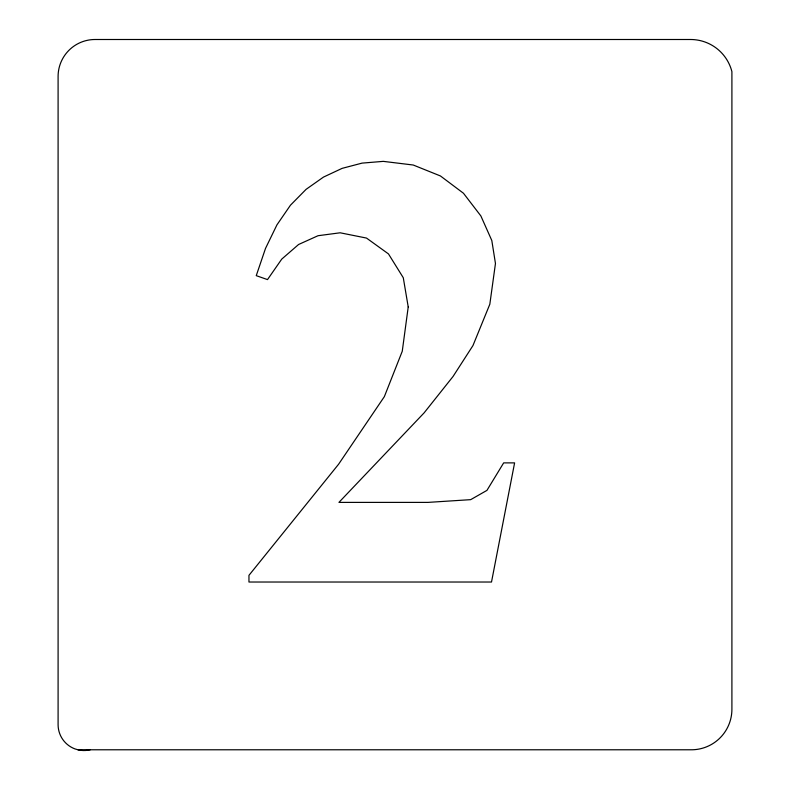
<?xml version="1.0" encoding="UTF-8"?>
<svg xmlns="http://www.w3.org/2000/svg" width="790" height="790" viewBox="0 0 790 790"><rect width="100%" height="100%" fill="white"/><g stroke="black" fill="none" stroke-linecap="round" stroke-linejoin="round"><path stroke-width="1.19" d="M77.943 749.779L690.579 749.779A40.537 40.537 0 0 0 731.905 709.242L731.905 71.633A42.63 42.63 0 0 0 690.579 39.5L95.057 39.5A36.962 36.962 0 0 0 58.095 76.462L58.095 724.944A25.902 25.902 0 0 0 74.931 748.9L78.664 749.987A25.902 25.902 0 0 0 90.228 749.779M408.223 306.954L402.258 351.254L384.365 396.62L338.584 464.244L248.959 575.337L248.959 582.023L491.508 582.023L514.606 462.881L503.665 462.881L486.946 490.383L470.682 499.655L427.983 502.391L338.93 502.391L424.102 412.874L453.075 376.445L472.963 345.556L489.83 304.219L495.458 263.495L491.805 240.506L480.863 215.927L463.463 193.244L440.445 175.963L413.239 165.021L383.298 161.367L362.067 163.115L342.119 168.359L323.466 177.098L306.105 189.333L290.453 205.212L276.925 224.893L265.529 248.376L256.256 275.651L267.504 279.601L281.734 259.12L298.581 244.495L318.054 235.716L340.144 232.793L366.511 238.076L388.473 253.916L403.285 277.744L408.223 306.954"/></g></svg>
